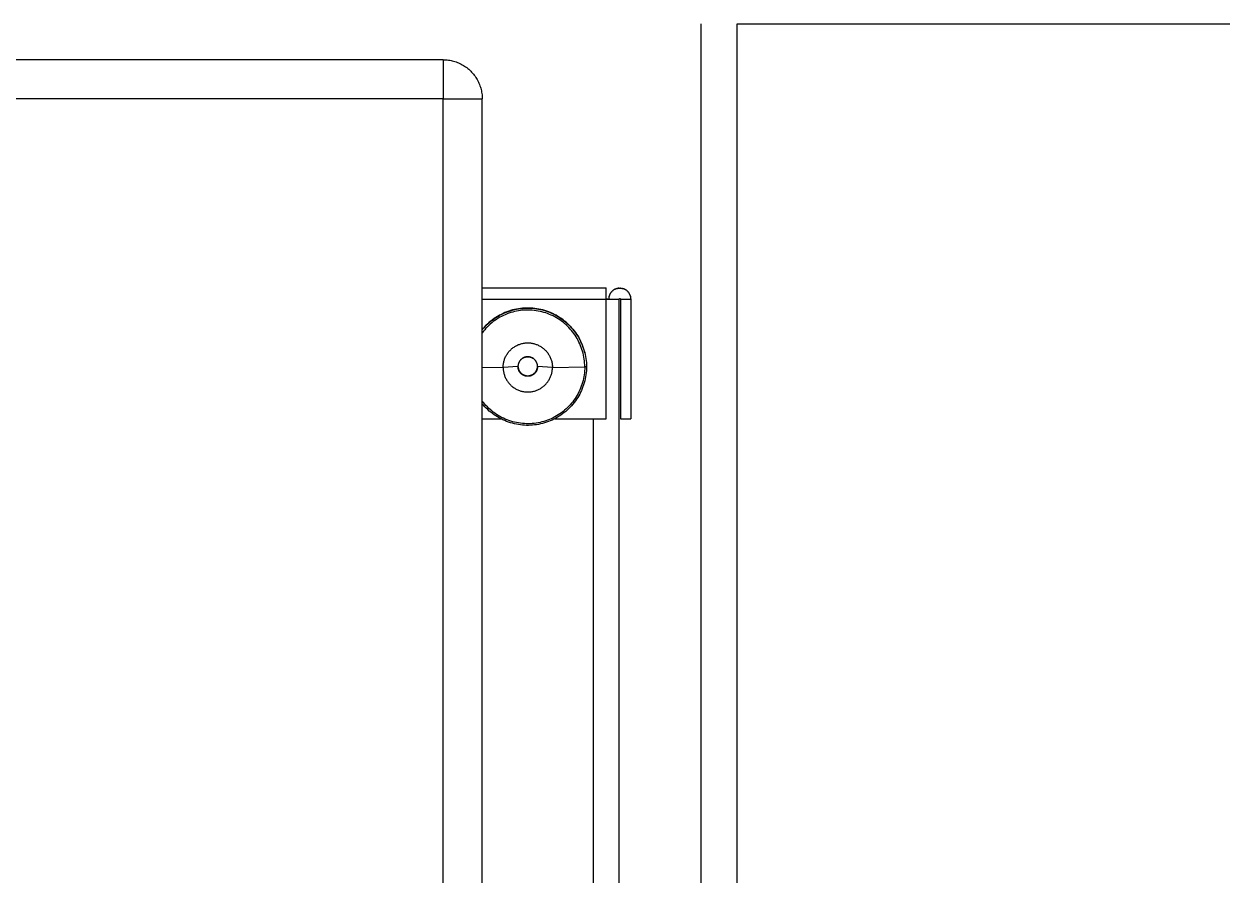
# Model space of a CAD drawing. Header units: millimetres. Extents: x -1283 to 2747, y -259 to 2557.
# Drawn here: x 1387.7 to 1479.4, y 1996.2 to 2061.4 of the extents above; entities that cross this region are included whole.
import ezdxf

# ---------------------------------------------------------------- set-up
doc = ezdxf.new("R2010")
doc.units = ezdxf.units.MM
doc.header["$MEASUREMENT"] = 0
doc.layers.add('Utwórz2D linie widoczne', color=7, linetype='Continuous', true_color=0x000000)

msp = doc.modelspace()

# ---------------------------------------------------------------- linework, layer by layer
at = {"layer": 'Utwórz2D linie widoczne'}
for p, q in [((1439.549, 1341.717), (1439.549, 2061.382)), ((1442.314, 1281.382), (1442.314, 2061.382)), ((1442.314, 2061.382), (1446.314, 2061.382)), ((1446.314, 2061.382), (1518.314, 2061.382)), ((1419.78, 2058.646), (1385.78, 2058.646)), ((1419.78, 2058.646), (1419.883, 2058.644)), ((1419.78, 2058.646), (1419.78, 2055.646)), ((1419.883, 2058.644), (1419.985, 2058.639)), ((1419.985, 2058.639), (1420.087, 2058.63)), ((1420.087, 2058.63), (1420.189, 2058.618)), ((1420.189, 2058.618), (1420.29, 2058.602)), ((1420.29, 2058.602), (1420.391, 2058.583)), ((1420.391, 2058.583), (1420.491, 2058.56)), ((1420.491, 2058.56), (1420.59, 2058.534)), ((1420.59, 2058.534), (1420.688, 2058.505)), ((1420.688, 2058.505), (1420.785, 2058.472)), ((1420.785, 2058.472), (1420.881, 2058.436)), ((1420.881, 2058.436), (1420.976, 2058.397)), ((1420.976, 2058.397), (1421.069, 2058.355)), ((1421.069, 2058.355), (1421.161, 2058.309)), ((1421.161, 2058.309), (1421.251, 2058.26)), ((1421.251, 2058.26), (1421.339, 2058.209)), ((1421.339, 2058.209), (1421.426, 2058.154)), ((1421.426, 2058.154), (1421.51, 2058.096)), ((1421.51, 2058.096), (1421.593, 2058.036)), ((1421.593, 2058.036), (1421.674, 2057.973)), ((1421.674, 2057.973), (1421.752, 2057.907)), ((1421.752, 2057.907), (1421.828, 2057.838)), ((1421.828, 2057.838), (1421.902, 2057.767)), ((1421.902, 2057.767), (1421.973, 2057.693)), ((1421.973, 2057.693), (1422.042, 2057.617)), ((1422.042, 2057.617), (1422.108, 2057.539)), ((1422.108, 2057.539), (1422.171, 2057.458)), ((1422.171, 2057.458), (1422.231, 2057.376)), ((1422.231, 2057.376), (1422.289, 2057.291)), ((1422.289, 2057.291), (1422.344, 2057.204)), ((1422.344, 2057.204), (1422.395, 2057.116)), ((1422.395, 2057.116), (1422.444, 2057.026)), ((1422.444, 2057.026), (1422.49, 2056.934)), ((1422.49, 2056.934), (1422.532, 2056.841)), ((1422.532, 2056.841), (1422.571, 2056.746)), ((1422.571, 2056.746), (1422.607, 2056.65)), ((1422.607, 2056.65), (1422.64, 2056.553)), ((1422.64, 2056.553), (1422.669, 2056.455)), ((1419.78, 2055.646), (1385.78, 2055.646)), ((1419.78, 1346.646), (1419.78, 2055.646)), ((1419.78, 2055.646), (1422.78, 2055.646)), ((1422.669, 2056.455), (1422.695, 2056.356)), ((1422.695, 2056.356), (1422.718, 2056.256)), ((1422.718, 2056.256), (1422.737, 2056.155)), ((1422.737, 2056.155), (1422.752, 2056.054)), ((1422.752, 2056.054), (1422.765, 2055.952)), ((1422.765, 2055.952), (1422.773, 2055.85)), ((1422.773, 2055.85), (1422.779, 2055.748)), ((1422.779, 2055.748), (1422.78, 2055.646)), ((1422.78, 1346.646), (1422.78, 2055.646)), ((1422.78, 2041.181), (1432.271, 2041.181)), ((1432.271, 2041.179), (1432.271, 2041.18)), ((1432.271, 2040.271), (1432.271, 2041.179)), ((1432.766, 2040.94), (1432.752, 2040.927)), ((1432.781, 2040.952), (1432.766, 2040.94)), ((1432.781, 2040.952), (1432.785, 2040.955)), ((1432.799, 2040.967), (1432.785, 2040.955)), ((1432.814, 2040.978), (1432.799, 2040.967)), ((1432.814, 2040.978), (1432.82, 2040.982)), ((1432.834, 2040.992), (1432.82, 2040.982)), ((1432.848, 2041.002), (1432.834, 2040.992)), ((1432.848, 2041.002), (1432.856, 2041.007)), ((1432.877, 2041.021), (1432.856, 2041.007)), ((1432.9, 2041.034), (1432.877, 2041.021)), ((1432.922, 2041.046), (1432.9, 2041.034)), ((1432.945, 2041.058), (1432.922, 2041.046)), ((1432.969, 2041.069), (1432.945, 2041.058)), ((1432.969, 2041.069), (1433.008, 2041.086)), ((1433.034, 2041.096), (1433.008, 2041.086)), ((1433.034, 2041.096), (1433.047, 2041.1)), ((1433.074, 2041.109), (1433.047, 2041.1)), ((1433.074, 2041.109), (1433.087, 2041.113)), ((1433.107, 2041.118), (1433.087, 2041.113)), ((1433.126, 2041.123), (1433.107, 2041.118)), ((1433.126, 2041.123), (1433.155, 2041.129)), ((1433.166, 2041.131), (1433.155, 2041.129)), ((1433.166, 2041.131), (1433.205, 2041.138)), ((1433.215, 2041.139), (1433.205, 2041.138)), ((1433.215, 2041.139), (1433.244, 2041.142)), ((1433.268, 2041.144), (1433.244, 2041.142)), ((1433.268, 2041.144), (1433.294, 2041.145)), ((1433.294, 2041.145), (1433.321, 2041.146)), ((1433.321, 2041.146), (1433.347, 2041.145)), ((1433.347, 2041.145), (1433.374, 2041.144)), ((1433.397, 2041.142), (1433.374, 2041.144)), ((1433.397, 2041.142), (1433.426, 2041.139)), ((1433.436, 2041.138), (1433.426, 2041.139)), ((1433.436, 2041.138), (1433.475, 2041.131)), ((1433.487, 2041.129), (1433.475, 2041.131)), ((1433.487, 2041.129), (1433.515, 2041.123)), ((1433.535, 2041.118), (1433.515, 2041.123)), ((1433.555, 2041.113), (1433.535, 2041.118)), ((1433.555, 2041.113), (1433.568, 2041.109)), ((1433.594, 2041.1), (1433.568, 2041.109)), ((1433.594, 2041.1), (1433.607, 2041.096)), ((1433.634, 2041.086), (1433.607, 2041.096)), ((1433.634, 2041.086), (1433.673, 2041.069)), ((1433.696, 2041.058), (1433.673, 2041.069)), ((1433.719, 2041.046), (1433.696, 2041.058)), ((1433.742, 2041.034), (1433.719, 2041.046)), ((1433.764, 2041.021), (1433.742, 2041.034)), ((1433.786, 2041.007), (1433.764, 2041.021)), ((1433.786, 2041.007), (1433.793, 2041.002)), ((1433.808, 2040.992), (1433.793, 2041.002)), ((1433.822, 2040.982), (1433.808, 2040.992)), ((1433.822, 2040.982), (1433.827, 2040.978)), ((1433.842, 2040.967), (1433.827, 2040.978)), ((1433.856, 2040.955), (1433.842, 2040.967)), ((1433.856, 2040.955), (1433.86, 2040.952)), ((1433.875, 2040.94), (1433.86, 2040.952)), ((1433.89, 2040.927), (1433.875, 2040.94)), ((1432.271, 2040.271), (1422.78, 2040.271)), ((1432.367, 2040.299), (1432.271, 2040.301)), ((1433.249, 2040.288), (1432.271, 2040.268)), ((1432.271, 2031.144), (1432.271, 2040.271)), ((1432.367, 2040.299), (1432.39, 2040.298)), ((1432.4, 2040.298), (1432.39, 2040.298)), ((1432.402, 2040.298), (1432.544, 2040.296)), ((1432.471, 2040.296), (1432.472, 2040.337)), ((1432.473, 2040.355), (1432.472, 2040.337)), ((1432.474, 2040.372), (1432.473, 2040.355)), ((1432.474, 2040.372), (1432.475, 2040.379)), ((1432.478, 2040.407), (1432.475, 2040.379)), ((1432.482, 2040.435), (1432.478, 2040.407)), ((1432.487, 2040.462), (1432.482, 2040.435)), ((1432.493, 2040.49), (1432.487, 2040.462)), ((1432.493, 2040.49), (1432.496, 2040.502)), ((1432.501, 2040.522), (1432.496, 2040.502)), ((1432.507, 2040.542), (1432.501, 2040.522)), ((1432.507, 2040.542), (1432.52, 2040.582)), ((1432.53, 2040.608), (1432.52, 2040.582)), ((1432.541, 2040.635), (1432.53, 2040.608)), ((1432.553, 2040.661), (1432.541, 2040.635)), ((1432.544, 2040.296), (1433.269, 2040.296)), ((1432.566, 2040.687), (1432.553, 2040.661)), ((1432.58, 2040.712), (1432.566, 2040.687)), ((1432.594, 2040.736), (1432.58, 2040.712)), ((1432.609, 2040.761), (1432.594, 2040.736)), ((1432.609, 2040.761), (1432.614, 2040.767)), ((1432.624, 2040.782), (1432.614, 2040.767)), ((1432.634, 2040.797), (1432.624, 2040.782)), ((1432.634, 2040.797), (1432.638, 2040.802)), ((1432.649, 2040.817), (1432.638, 2040.802)), ((1432.661, 2040.831), (1432.649, 2040.817)), ((1432.661, 2040.831), (1432.663, 2040.834)), ((1432.676, 2040.85), (1432.663, 2040.834)), ((1432.689, 2040.865), (1432.676, 2040.85)), ((1432.689, 2040.865), (1432.691, 2040.866)), ((1432.71, 2040.886), (1432.691, 2040.866)), ((1432.729, 2040.906), (1432.71, 2040.886)), ((1432.75, 2040.925), (1432.729, 2040.906)), ((1432.75, 2040.925), (1432.752, 2040.927)), ((1433.271, 2040.296), (1433.249, 2040.288)), ((1433.271, 2040.304), (1433.272, 2040.306)), ((1433.271, 2040.302), (1433.271, 2040.304)), ((1433.271, 2040.301), (1433.271, 2040.302)), ((1433.271, 2040.299), (1433.271, 2040.301)), ((1433.271, 2040.297), (1433.271, 2040.299)), ((1433.271, 2040.296), (1433.271, 2040.297)), ((1433.271, 1343.146), (1433.271, 2040.296)), ((1433.272, 2040.309), (1433.273, 2040.311)), ((1433.272, 2040.307), (1433.272, 2040.309)), ((1433.272, 2040.306), (1433.272, 2040.307)), ((1433.273, 2040.311), (1433.274, 2040.312)), ((1433.274, 2040.314), (1433.275, 2040.315)), ((1433.274, 2040.312), (1433.274, 2040.314)), ((1433.275, 2040.317), (1433.276, 2040.319)), ((1433.275, 2040.315), (1433.275, 2040.317)), ((1433.276, 2040.319), (1433.277, 2040.32)), ((1433.277, 2040.32), (1433.278, 2040.321)), ((1433.278, 2040.321), (1433.279, 2040.323)), ((1433.279, 2040.323), (1433.28, 2040.324)), ((1433.28, 2040.324), (1433.281, 2040.326)), ((1433.281, 2040.326), (1433.282, 2040.327)), ((1433.282, 2040.327), (1433.283, 2040.328)), ((1433.283, 2040.328), (1433.284, 2040.33)), ((1433.284, 2040.33), (1433.285, 2040.331)), ((1433.285, 2040.331), (1433.286, 2040.332)), ((1433.286, 2040.332), (1433.288, 2040.333)), ((1433.288, 2040.333), (1433.289, 2040.334)), ((1433.289, 2040.334), (1433.29, 2040.335)), ((1433.29, 2040.335), (1433.292, 2040.336)), ((1433.292, 2040.336), (1433.293, 2040.337)), ((1433.293, 2040.337), (1433.294, 2040.338)), ((1433.294, 2040.338), (1433.296, 2040.339)), ((1433.296, 2040.339), (1433.297, 2040.34)), ((1433.297, 2040.34), (1433.299, 2040.341)), ((1433.299, 2040.341), (1433.3, 2040.341)), ((1433.3, 2040.341), (1433.302, 2040.342)), ((1433.302, 2040.342), (1433.303, 2040.342)), ((1433.303, 2040.342), (1433.305, 2040.343)), ((1433.305, 2040.343), (1433.307, 2040.344)), ((1433.307, 2040.344), (1433.308, 2040.344)), ((1433.308, 2040.344), (1433.31, 2040.344)), ((1433.31, 2040.344), (1433.312, 2040.345)), ((1433.312, 2040.345), (1433.313, 2040.345)), ((1433.313, 2040.345), (1433.315, 2040.345)), ((1433.315, 2040.345), (1433.316, 2040.345)), ((1433.316, 2040.345), (1433.318, 2040.345)), ((1433.318, 2040.345), (1433.32, 2040.346)), ((1433.32, 2040.346), (1433.321, 2040.346)), ((1433.321, 2040.346), (1433.323, 2040.345)), ((1433.323, 2040.345), (1433.325, 2040.345)), ((1433.325, 2040.345), (1433.326, 2040.345)), ((1433.326, 2040.345), (1433.328, 2040.345)), ((1433.328, 2040.345), (1433.33, 2040.345)), ((1433.33, 2040.345), (1433.331, 2040.344)), ((1433.331, 2040.344), (1433.333, 2040.344)), ((1433.333, 2040.344), (1433.335, 2040.344)), ((1433.335, 2040.344), (1433.336, 2040.343)), ((1433.336, 2040.343), (1433.338, 2040.342)), ((1433.338, 2040.342), (1433.339, 2040.342)), ((1433.339, 2040.342), (1433.341, 2040.341)), ((1433.341, 2040.341), (1433.342, 2040.341)), ((1433.342, 2040.341), (1433.344, 2040.34)), ((1433.344, 2040.34), (1433.345, 2040.339)), ((1433.345, 2040.339), (1433.347, 2040.338)), ((1433.347, 2040.338), (1433.348, 2040.337)), ((1433.348, 2040.337), (1433.35, 2040.336)), ((1433.35, 2040.336), (1433.351, 2040.335)), ((1433.351, 2040.335), (1433.352, 2040.334)), ((1433.352, 2040.334), (1433.354, 2040.333)), ((1433.354, 2040.333), (1433.355, 2040.332)), ((1433.355, 2040.332), (1433.356, 2040.331)), ((1433.356, 2040.331), (1433.357, 2040.33)), ((1433.357, 2040.33), (1433.358, 2040.328)), ((1433.358, 2040.328), (1433.359, 2040.327)), ((1433.359, 2040.327), (1433.36, 2040.326)), ((1433.36, 2040.326), (1433.361, 2040.324)), ((1433.361, 2040.324), (1433.362, 2040.323)), ((1433.362, 2040.323), (1433.363, 2040.321)), ((1433.363, 2040.321), (1433.364, 2040.32)), ((1433.364, 2040.32), (1433.365, 2040.319)), ((1433.365, 2040.319), (1433.366, 2040.317)), ((1433.366, 2040.317), (1433.366, 2040.315)), ((1433.366, 2040.315), (1433.367, 2040.314)), ((1433.367, 2040.314), (1433.368, 2040.312)), ((1433.368, 2040.312), (1433.368, 2040.311)), ((1433.368, 2040.311), (1433.369, 2040.309)), ((1433.369, 2040.309), (1433.369, 2040.307)), ((1433.369, 2040.307), (1433.37, 2040.306)), ((1433.37, 2040.306), (1433.37, 2040.304)), ((1433.37, 2040.304), (1433.37, 2040.302)), ((1433.37, 2040.302), (1433.37, 2040.301)), ((1433.37, 2040.301), (1433.371, 2040.299)), ((1433.371, 2040.299), (1433.371, 2040.297)), ((1433.371, 2040.297), (1433.371, 2040.296)), ((1433.371, 2040.296), (1433.371, 2031.146)), ((1433.371, 2040.296), (1434.171, 2040.296)), ((1433.89, 2040.927), (1433.892, 2040.925)), ((1433.912, 2040.906), (1433.892, 2040.925)), ((1433.932, 2040.886), (1433.912, 2040.906)), ((1433.951, 2040.866), (1433.932, 2040.886)), ((1433.951, 2040.866), (1433.952, 2040.865)), ((1433.965, 2040.85), (1433.952, 2040.865)), ((1433.978, 2040.834), (1433.965, 2040.85)), ((1433.978, 2040.834), (1433.981, 2040.831)), ((1433.992, 2040.817), (1433.981, 2040.831)), ((1434.004, 2040.802), (1433.992, 2040.817)), ((1434.004, 2040.802), (1434.007, 2040.797)), ((1434.018, 2040.782), (1434.007, 2040.797)), ((1434.028, 2040.767), (1434.018, 2040.782)), ((1434.028, 2040.767), (1434.032, 2040.761)), ((1434.047, 2040.736), (1434.032, 2040.761)), ((1434.062, 2040.712), (1434.047, 2040.736)), ((1434.075, 2040.687), (1434.062, 2040.712)), ((1434.088, 2040.661), (1434.075, 2040.687)), ((1434.1, 2040.635), (1434.088, 2040.661)), ((1434.111, 2040.608), (1434.1, 2040.635)), ((1434.121, 2040.582), (1434.111, 2040.608)), ((1434.121, 2040.582), (1434.134, 2040.542)), ((1434.14, 2040.522), (1434.134, 2040.542)), ((1434.145, 2040.502), (1434.14, 2040.522)), ((1434.145, 2040.502), (1434.148, 2040.49)), ((1434.154, 2040.462), (1434.148, 2040.49)), ((1434.159, 2040.435), (1434.154, 2040.462)), ((1434.163, 2040.407), (1434.159, 2040.435)), ((1434.167, 2040.379), (1434.163, 2040.407)), ((1434.167, 2040.379), (1434.167, 2040.372)), ((1434.169, 2040.355), (1434.167, 2040.372)), ((1434.17, 2040.337), (1434.169, 2040.355)), ((1434.17, 2040.337), (1434.171, 2040.296)), ((1434.171, 2040.296), (1434.171, 2031.146)), ((1424.086, 2039.052), (1424.223, 2039.125)), ((1424.233, 2039.137), (1424.094, 2039.064)), ((1424.223, 2039.125), (1424.363, 2039.194)), ((1424.374, 2039.205), (1424.233, 2039.137)), ((1424.363, 2039.194), (1424.505, 2039.257)), ((1424.517, 2039.269), (1424.374, 2039.205)), ((1424.544, 2039.112), (1424.406, 2039.05)), ((1424.505, 2039.257), (1424.649, 2039.316)), ((1424.662, 2039.327), (1424.517, 2039.269)), ((1424.684, 2039.169), (1424.544, 2039.112)), ((1424.649, 2039.316), (1424.796, 2039.369)), ((1424.809, 2039.38), (1424.662, 2039.327)), ((1424.825, 2039.222), (1424.684, 2039.169)), ((1424.796, 2039.369), (1424.944, 2039.417)), ((1424.958, 2039.429), (1424.809, 2039.38)), ((1424.969, 2039.269), (1424.825, 2039.222)), ((1424.944, 2039.417), (1425.093, 2039.461)), ((1425.108, 2039.472), (1424.958, 2039.429)), ((1425.114, 2039.312), (1424.969, 2039.269)), ((1425.093, 2039.461), (1425.244, 2039.499)), ((1425.26, 2039.509), (1425.108, 2039.472)), ((1425.26, 2039.349), (1425.114, 2039.312)), ((1425.244, 2039.499), (1425.396, 2039.532)), ((1425.413, 2039.542), (1425.26, 2039.509)), ((1425.408, 2039.382), (1425.26, 2039.349)), ((1425.396, 2039.532), (1425.549, 2039.559)), ((1425.557, 2039.409), (1425.408, 2039.382)), ((1425.568, 2039.569), (1425.413, 2039.542)), ((1425.549, 2039.559), (1425.703, 2039.581)), ((1425.707, 2039.431), (1425.557, 2039.409)), ((1425.723, 2039.591), (1425.568, 2039.569)), ((1425.703, 2039.581), (1425.858, 2039.598)), ((1425.857, 2039.448), (1425.707, 2039.431)), ((1425.878, 2039.607), (1425.723, 2039.591)), ((1426.008, 2039.46), (1425.857, 2039.448)), ((1425.858, 2039.598), (1426.013, 2039.61)), ((1426.034, 2039.618), (1425.878, 2039.607)), ((1426.159, 2039.466), (1426.008, 2039.46)), ((1426.013, 2039.61), (1426.169, 2039.616)), ((1426.191, 2039.623), (1426.034, 2039.618)), ((1426.31, 2039.467), (1426.159, 2039.466)), ((1426.169, 2039.616), (1426.324, 2039.617)), ((1426.347, 2039.623), (1426.191, 2039.623)), ((1426.461, 2039.463), (1426.31, 2039.467)), ((1426.324, 2039.617), (1426.48, 2039.612)), ((1426.504, 2039.618), (1426.347, 2039.623)), ((1426.612, 2039.454), (1426.461, 2039.463)), ((1426.48, 2039.612), (1426.635, 2039.602)), ((1426.66, 2039.607), (1426.504, 2039.618)), ((1426.762, 2039.44), (1426.612, 2039.454)), ((1426.635, 2039.602), (1426.79, 2039.587)), ((1426.815, 2039.591), (1426.66, 2039.607)), ((1426.912, 2039.42), (1426.762, 2039.44)), ((1426.79, 2039.587), (1426.944, 2039.566)), ((1426.97, 2039.569), (1426.815, 2039.591)), ((1427.061, 2039.395), (1426.912, 2039.42)), ((1426.944, 2039.566), (1427.098, 2039.54)), ((1427.125, 2039.542), (1426.97, 2039.569)), ((1427.21, 2039.365), (1427.061, 2039.395)), ((1427.098, 2039.54), (1427.25, 2039.509)), ((1427.278, 2039.51), (1427.125, 2039.542)), ((1427.357, 2039.33), (1427.21, 2039.365)), ((1427.25, 2039.509), (1427.402, 2039.472)), ((1427.43, 2039.472), (1427.278, 2039.51)), ((1427.502, 2039.29), (1427.357, 2039.33)), ((1427.402, 2039.472), (1427.552, 2039.43)), ((1427.58, 2039.429), (1427.43, 2039.472)), ((1427.647, 2039.244), (1427.502, 2039.29)), ((1427.552, 2039.43), (1427.7, 2039.383)), ((1427.729, 2039.381), (1427.58, 2039.429)), ((1427.789, 2039.194), (1427.647, 2039.244)), ((1427.7, 2039.383), (1427.847, 2039.331)), ((1427.876, 2039.328), (1427.729, 2039.381)), ((1427.93, 2039.139), (1427.789, 2039.194)), ((1427.847, 2039.331), (1427.991, 2039.274)), ((1428.021, 2039.269), (1427.876, 2039.328)), ((1428.069, 2039.079), (1427.93, 2039.139)), ((1427.991, 2039.274), (1428.134, 2039.212)), ((1428.165, 2039.206), (1428.021, 2039.269)), ((1428.134, 2039.212), (1428.275, 2039.145)), ((1428.305, 2039.138), (1428.165, 2039.206)), ((1428.275, 2039.145), (1428.413, 2039.074)), ((1428.444, 2039.064), (1428.305, 2039.138)), ((1422.987, 2038.203), (1422.881, 2038.087)), ((1422.881, 2038.079), (1422.985, 2038.195)), ((1422.985, 2038.195), (1423.094, 2038.306)), ((1423.096, 2038.315), (1422.987, 2038.203)), ((1423.094, 2038.306), (1423.206, 2038.414)), ((1423.209, 2038.424), (1423.096, 2038.315)), ((1423.285, 2038.288), (1423.176, 2038.183)), ((1423.206, 2038.414), (1423.322, 2038.518)), ((1423.325, 2038.528), (1423.209, 2038.424)), ((1423.397, 2038.39), (1423.285, 2038.288)), ((1423.322, 2038.518), (1423.441, 2038.618)), ((1423.445, 2038.628), (1423.325, 2038.528)), ((1423.512, 2038.487), (1423.397, 2038.39)), ((1423.441, 2038.618), (1423.564, 2038.714)), ((1423.569, 2038.724), (1423.445, 2038.628)), ((1423.631, 2038.58), (1423.512, 2038.487)), ((1423.564, 2038.714), (1423.69, 2038.805)), ((1423.696, 2038.816), (1423.569, 2038.724)), ((1423.753, 2038.67), (1423.631, 2038.58)), ((1423.69, 2038.805), (1423.819, 2038.892)), ((1423.826, 2038.903), (1423.696, 2038.816)), ((1423.878, 2038.755), (1423.753, 2038.67)), ((1423.819, 2038.892), (1423.951, 2038.974)), ((1423.959, 2038.986), (1423.826, 2038.903)), ((1424.006, 2038.835), (1423.878, 2038.755)), ((1423.951, 2038.974), (1424.086, 2039.052)), ((1424.094, 2039.064), (1423.959, 2038.986)), ((1424.137, 2038.911), (1424.006, 2038.835)), ((1424.27, 2038.983), (1424.137, 2038.911)), ((1424.406, 2039.05), (1424.27, 2038.983)), ((1428.206, 2039.014), (1428.069, 2039.079)), ((1428.34, 2038.945), (1428.206, 2039.014)), ((1428.472, 2038.871), (1428.34, 2038.945)), ((1428.413, 2039.074), (1428.548, 2038.997)), ((1428.579, 2038.986), (1428.444, 2039.064)), ((1428.601, 2038.792), (1428.472, 2038.871)), ((1428.548, 2038.997), (1428.681, 2038.916)), ((1428.712, 2038.904), (1428.579, 2038.986)), ((1428.727, 2038.709), (1428.601, 2038.792)), ((1428.681, 2038.916), (1428.811, 2038.83)), ((1428.842, 2038.817), (1428.712, 2038.904)), ((1428.851, 2038.622), (1428.727, 2038.709)), ((1428.811, 2038.83), (1428.938, 2038.74)), ((1428.969, 2038.725), (1428.842, 2038.817)), ((1428.971, 2038.531), (1428.851, 2038.622)), ((1428.938, 2038.74), (1429.062, 2038.646)), ((1429.093, 2038.629), (1428.969, 2038.725)), ((1429.088, 2038.435), (1428.971, 2038.531)), ((1429.062, 2038.646), (1429.182, 2038.547)), ((1429.202, 2038.335), (1429.088, 2038.435)), ((1429.213, 2038.529), (1429.093, 2038.629)), ((1429.182, 2038.547), (1429.299, 2038.444)), ((1429.312, 2038.232), (1429.202, 2038.335)), ((1429.33, 2038.424), (1429.213, 2038.529)), ((1429.299, 2038.444), (1429.412, 2038.338)), ((1429.419, 2038.124), (1429.312, 2038.232)), ((1429.443, 2038.316), (1429.33, 2038.424)), ((1429.412, 2038.338), (1429.522, 2038.227)), ((1429.552, 2038.204), (1429.443, 2038.316)), ((1429.522, 2038.227), (1429.627, 2038.113)), ((1429.657, 2038.088), (1429.552, 2038.204)), ((1422.881, 2038.087), (1422.78, 2037.967)), ((1422.78, 2037.961), (1422.881, 2038.079)), ((1422.873, 2037.845), (1422.78, 2037.726)), ((1422.97, 2037.961), (1422.873, 2037.845)), ((1423.071, 2038.074), (1422.97, 2037.961)), ((1423.176, 2038.183), (1423.071, 2038.074)), ((1429.522, 2038.014), (1429.419, 2038.124)), ((1429.62, 2037.899), (1429.522, 2038.014)), ((1429.715, 2037.781), (1429.62, 2037.899)), ((1429.627, 2038.113), (1429.729, 2037.995)), ((1429.758, 2037.969), (1429.657, 2038.088)), ((1429.806, 2037.66), (1429.715, 2037.781)), ((1429.729, 2037.995), (1429.827, 2037.874)), ((1429.855, 2037.846), (1429.758, 2037.969)), ((1429.892, 2037.536), (1429.806, 2037.66)), ((1429.827, 2037.874), (1429.92, 2037.749)), ((1429.948, 2037.719), (1429.855, 2037.846)), ((1429.975, 2037.409), (1429.892, 2037.536)), ((1429.92, 2037.749), (1430.009, 2037.621)), ((1430.036, 2037.59), (1429.948, 2037.719)), ((1430.052, 2037.28), (1429.975, 2037.409)), ((1430.009, 2037.621), (1430.093, 2037.49)), ((1430.119, 2037.458), (1430.036, 2037.59)), ((1430.125, 2037.147), (1430.052, 2037.28)), ((1430.093, 2037.49), (1430.173, 2037.357)), ((1430.198, 2037.323), (1430.119, 2037.458)), ((1430.173, 2037.357), (1430.248, 2037.221)), ((1430.272, 2037.185), (1430.198, 2037.323)), ((1424.87, 2036.333), (1424.915, 2036.381)), ((1424.915, 2036.381), (1424.961, 2036.428)), ((1424.961, 2036.428), (1425.009, 2036.473)), ((1425.009, 2036.473), (1425.059, 2036.516)), ((1425.059, 2036.516), (1425.11, 2036.557)), ((1425.11, 2036.557), (1425.163, 2036.597)), ((1425.163, 2036.597), (1425.217, 2036.634)), ((1425.217, 2036.634), (1425.272, 2036.67)), ((1425.272, 2036.67), (1425.328, 2036.704)), ((1425.328, 2036.704), (1425.386, 2036.736)), ((1425.386, 2036.736), (1425.445, 2036.765)), ((1425.445, 2036.765), (1425.504, 2036.793)), ((1425.504, 2036.793), (1425.565, 2036.819)), ((1425.565, 2036.819), (1425.626, 2036.842)), ((1425.626, 2036.842), (1425.688, 2036.864)), ((1425.688, 2036.864), (1425.751, 2036.883)), ((1425.751, 2036.883), (1425.815, 2036.9)), ((1425.815, 2036.9), (1425.879, 2036.915)), ((1425.879, 2036.915), (1425.943, 2036.927)), ((1425.943, 2036.927), (1426.008, 2036.938)), ((1426.008, 2036.938), (1426.074, 2036.946)), ((1426.074, 2036.946), (1426.139, 2036.951)), ((1426.139, 2036.951), (1426.205, 2036.955)), ((1426.205, 2036.955), (1426.271, 2036.956)), ((1426.271, 2036.956), (1426.336, 2036.955)), ((1426.336, 2036.955), (1426.402, 2036.951)), ((1426.402, 2036.951), (1426.468, 2036.946)), ((1426.468, 2036.946), (1426.533, 2036.938)), ((1426.533, 2036.938), (1426.598, 2036.927)), ((1426.598, 2036.927), (1426.662, 2036.915)), ((1426.662, 2036.915), (1426.726, 2036.9)), ((1426.726, 2036.9), (1426.79, 2036.883)), ((1426.79, 2036.883), (1426.853, 2036.864)), ((1426.853, 2036.864), (1426.915, 2036.842)), ((1426.915, 2036.842), (1426.977, 2036.819)), ((1426.977, 2036.819), (1427.037, 2036.793)), ((1427.037, 2036.793), (1427.097, 2036.765)), ((1427.097, 2036.765), (1427.155, 2036.736)), ((1427.155, 2036.736), (1427.213, 2036.704)), ((1427.213, 2036.704), (1427.269, 2036.67)), ((1427.269, 2036.67), (1427.324, 2036.634)), ((1427.324, 2036.634), (1427.378, 2036.597)), ((1427.378, 2036.597), (1427.431, 2036.557)), ((1427.431, 2036.557), (1427.482, 2036.516)), ((1427.482, 2036.516), (1427.532, 2036.473)), ((1427.532, 2036.473), (1427.58, 2036.428)), ((1427.58, 2036.428), (1427.627, 2036.381)), ((1427.627, 2036.381), (1427.671, 2036.333)), ((1430.194, 2037.013), (1430.125, 2037.147)), ((1430.258, 2036.875), (1430.194, 2037.013)), ((1430.248, 2037.221), (1430.318, 2037.082)), ((1430.317, 2036.736), (1430.258, 2036.875)), ((1430.341, 2037.044), (1430.272, 2037.185)), ((1430.371, 2036.595), (1430.317, 2036.736)), ((1430.318, 2037.082), (1430.384, 2036.941)), ((1430.406, 2036.902), (1430.341, 2037.044)), ((1430.42, 2036.452), (1430.371, 2036.595)), ((1430.384, 2036.941), (1430.445, 2036.797)), ((1430.465, 2036.757), (1430.406, 2036.902)), ((1430.464, 2036.308), (1430.42, 2036.452)), ((1430.445, 2036.797), (1430.5, 2036.652)), ((1430.52, 2036.61), (1430.465, 2036.757)), ((1430.5, 2036.652), (1430.551, 2036.505)), ((1430.569, 2036.462), (1430.52, 2036.61)), ((1430.551, 2036.505), (1430.596, 2036.356)), ((1430.613, 2036.311), (1430.569, 2036.462)), ((1430.596, 2036.356), (1430.637, 2036.206)), ((1424.413, 2035.4), (1424.426, 2035.465)), ((1424.426, 2035.465), (1424.44, 2035.529)), ((1424.44, 2035.529), (1424.458, 2035.592)), ((1424.458, 2035.592), (1424.477, 2035.655)), ((1424.477, 2035.655), (1424.498, 2035.717)), ((1424.498, 2035.717), (1424.522, 2035.779)), ((1424.522, 2035.779), (1424.548, 2035.839)), ((1424.548, 2035.839), (1424.576, 2035.899)), ((1424.576, 2035.899), (1424.606, 2035.957)), ((1424.606, 2035.957), (1424.638, 2036.015)), ((1424.638, 2036.015), (1424.672, 2036.071)), ((1424.672, 2036.071), (1424.708, 2036.126)), ((1424.708, 2036.126), (1424.746, 2036.18)), ((1424.746, 2036.18), (1424.785, 2036.233)), ((1424.785, 2036.233), (1424.827, 2036.284)), ((1424.827, 2036.284), (1424.87, 2036.333)), ((1425.584, 2035.439), (1425.574, 2035.416)), ((1425.595, 2035.463), (1425.584, 2035.439)), ((1425.606, 2035.486), (1425.595, 2035.463)), ((1425.619, 2035.509), (1425.606, 2035.486)), ((1425.632, 2035.531), (1425.619, 2035.509)), ((1425.646, 2035.553), (1425.632, 2035.531)), ((1425.66, 2035.574), (1425.646, 2035.553)), ((1425.676, 2035.595), (1425.66, 2035.574)), ((1425.692, 2035.615), (1425.676, 2035.595)), ((1425.709, 2035.635), (1425.692, 2035.615)), ((1425.726, 2035.654), (1425.709, 2035.635)), ((1425.745, 2035.673), (1425.726, 2035.654)), ((1425.763, 2035.691), (1425.745, 2035.673)), ((1425.783, 2035.708), (1425.763, 2035.691)), ((1425.803, 2035.724), (1425.783, 2035.708)), ((1425.823, 2035.74), (1425.803, 2035.724)), ((1425.844, 2035.755), (1425.823, 2035.74)), ((1425.866, 2035.77), (1425.844, 2035.755)), ((1425.86, 2035.769), (1425.882, 2035.782)), ((1425.888, 2035.783), (1425.866, 2035.77)), ((1425.882, 2035.782), (1425.904, 2035.795)), ((1425.91, 2035.796), (1425.888, 2035.783)), ((1425.904, 2035.795), (1425.926, 2035.807)), ((1425.933, 2035.808), (1425.91, 2035.796)), ((1425.926, 2035.807), (1425.949, 2035.818)), ((1425.957, 2035.819), (1425.933, 2035.808)), ((1425.949, 2035.818), (1425.973, 2035.829)), ((1425.98, 2035.83), (1425.957, 2035.819)), ((1425.973, 2035.829), (1425.996, 2035.839)), ((1426.004, 2035.839), (1425.98, 2035.83)), ((1425.996, 2035.839), (1426.02, 2035.848)), ((1426.029, 2035.848), (1426.004, 2035.839)), ((1426.02, 2035.848), (1426.044, 2035.856)), ((1426.054, 2035.856), (1426.029, 2035.848)), ((1426.044, 2035.856), (1426.069, 2035.863)), ((1426.078, 2035.863), (1426.054, 2035.856)), ((1426.069, 2035.863), (1426.094, 2035.869)), ((1426.104, 2035.869), (1426.078, 2035.863)), ((1426.094, 2035.869), (1426.118, 2035.875)), ((1426.129, 2035.875), (1426.104, 2035.869)), ((1426.118, 2035.875), (1426.144, 2035.88)), ((1426.155, 2035.879), (1426.129, 2035.875)), ((1426.144, 2035.88), (1426.169, 2035.884)), ((1426.18, 2035.883), (1426.155, 2035.879)), ((1426.169, 2035.884), (1426.194, 2035.887)), ((1426.206, 2035.885), (1426.18, 2035.883)), ((1426.194, 2035.887), (1426.22, 2035.889)), ((1426.232, 2035.887), (1426.206, 2035.885)), ((1426.22, 2035.889), (1426.245, 2035.89)), ((1426.258, 2035.888), (1426.232, 2035.887)), ((1426.245, 2035.89), (1426.271, 2035.891)), ((1426.284, 2035.888), (1426.258, 2035.888)), ((1426.271, 2035.891), (1426.296, 2035.89)), ((1426.309, 2035.887), (1426.284, 2035.888)), ((1426.296, 2035.89), (1426.322, 2035.889)), ((1426.335, 2035.885), (1426.309, 2035.887)), ((1426.322, 2035.889), (1426.347, 2035.887)), ((1426.361, 2035.883), (1426.335, 2035.885)), ((1426.347, 2035.887), (1426.372, 2035.884)), ((1426.387, 2035.879), (1426.361, 2035.883)), ((1426.372, 2035.884), (1426.398, 2035.88)), ((1426.412, 2035.875), (1426.387, 2035.879)), ((1426.398, 2035.88), (1426.423, 2035.875)), ((1426.438, 2035.869), (1426.412, 2035.875)), ((1426.423, 2035.875), (1426.448, 2035.869)), ((1426.463, 2035.863), (1426.438, 2035.869)), ((1426.448, 2035.869), (1426.472, 2035.863)), ((1426.488, 2035.856), (1426.463, 2035.863)), ((1426.472, 2035.863), (1426.497, 2035.856)), ((1426.512, 2035.848), (1426.488, 2035.856)), ((1426.497, 2035.856), (1426.521, 2035.848)), ((1426.537, 2035.839), (1426.512, 2035.848)), ((1426.521, 2035.848), (1426.545, 2035.839)), ((1426.561, 2035.83), (1426.537, 2035.839)), ((1426.545, 2035.839), (1426.569, 2035.829)), ((1426.585, 2035.819), (1426.561, 2035.83)), ((1426.569, 2035.829), (1426.592, 2035.818)), ((1426.608, 2035.808), (1426.585, 2035.819)), ((1426.592, 2035.818), (1426.615, 2035.807)), ((1426.631, 2035.796), (1426.608, 2035.808)), ((1426.615, 2035.807), (1426.637, 2035.795)), ((1426.653, 2035.783), (1426.631, 2035.796)), ((1426.637, 2035.795), (1426.659, 2035.782)), ((1426.675, 2035.77), (1426.653, 2035.783)), ((1426.659, 2035.782), (1426.681, 2035.769)), ((1426.697, 2035.755), (1426.675, 2035.77)), ((1426.718, 2035.74), (1426.697, 2035.755)), ((1426.739, 2035.724), (1426.718, 2035.74)), ((1426.759, 2035.708), (1426.739, 2035.724)), ((1426.778, 2035.691), (1426.759, 2035.708)), ((1426.797, 2035.673), (1426.778, 2035.691)), ((1426.815, 2035.654), (1426.797, 2035.673)), ((1426.832, 2035.635), (1426.815, 2035.654)), ((1426.849, 2035.615), (1426.832, 2035.635)), ((1426.865, 2035.595), (1426.849, 2035.615)), ((1426.881, 2035.574), (1426.865, 2035.595)), ((1426.896, 2035.553), (1426.881, 2035.574)), ((1426.909, 2035.531), (1426.896, 2035.553)), ((1426.923, 2035.509), (1426.909, 2035.531)), ((1426.935, 2035.486), (1426.923, 2035.509)), ((1426.947, 2035.463), (1426.935, 2035.486)), ((1426.958, 2035.439), (1426.947, 2035.463)), ((1426.968, 2035.416), (1426.958, 2035.439)), ((1427.671, 2036.333), (1427.715, 2036.284)), ((1427.715, 2036.284), (1427.756, 2036.233)), ((1427.756, 2036.233), (1427.796, 2036.18)), ((1427.796, 2036.18), (1427.834, 2036.126)), ((1427.834, 2036.126), (1427.869, 2036.071)), ((1427.869, 2036.071), (1427.903, 2036.015)), ((1427.903, 2036.015), (1427.935, 2035.957)), ((1427.935, 2035.957), (1427.965, 2035.899)), ((1427.965, 2035.899), (1427.993, 2035.839)), ((1427.993, 2035.839), (1428.019, 2035.779)), ((1428.019, 2035.779), (1428.043, 2035.717)), ((1428.043, 2035.717), (1428.064, 2035.655)), ((1428.064, 2035.655), (1428.084, 2035.592)), ((1428.084, 2035.592), (1428.101, 2035.529)), ((1428.101, 2035.529), (1428.116, 2035.465)), ((1428.116, 2035.465), (1428.128, 2035.4)), ((1430.504, 2036.162), (1430.464, 2036.308)), ((1430.538, 2036.014), (1430.504, 2036.162)), ((1430.567, 2035.866), (1430.538, 2036.014)), ((1430.591, 2035.717), (1430.567, 2035.866)), ((1430.609, 2035.566), (1430.591, 2035.717)), ((1430.623, 2035.416), (1430.609, 2035.566)), ((1430.652, 2036.16), (1430.613, 2036.311)), ((1430.637, 2036.206), (1430.672, 2036.054)), ((1430.672, 2036.054), (1430.702, 2035.901)), ((1430.702, 2035.901), (1430.726, 2035.747)), ((1430.726, 2035.747), (1430.745, 2035.593)), ((1430.745, 2035.593), (1430.759, 2035.438)), ((1430.759, 2035.438), (1430.768, 2035.283)), ((1422.78, 2035.096), (1424.383, 2035.073)), ((1425.521, 2035.142), (1424.383, 2035.073)), ((1424.383, 2035.073), (1424.385, 2035.139)), ((1424.383, 2035.073), (1424.385, 2035.008)), ((1424.385, 2035.139), (1424.388, 2035.205)), ((1424.385, 2035.008), (1424.388, 2034.942)), ((1424.388, 2035.205), (1424.394, 2035.27)), ((1424.388, 2034.942), (1424.394, 2034.876)), ((1424.394, 2035.27), (1424.402, 2035.335)), ((1424.394, 2034.876), (1424.402, 2034.811)), ((1424.402, 2035.335), (1424.413, 2035.4)), ((1424.402, 2034.811), (1424.413, 2034.746)), ((1424.413, 2034.746), (1424.426, 2034.682)), ((1424.426, 2034.682), (1424.44, 2034.618)), ((1424.44, 2034.618), (1424.458, 2034.554)), ((1424.458, 2034.554), (1424.477, 2034.491)), ((1425.522, 2035.189), (1425.521, 2035.163)), ((1425.521, 2035.163), (1425.522, 2035.137)), ((1425.521, 2035.113), (1425.521, 2035.139)), ((1425.523, 2035.087), (1425.521, 2035.113)), ((1425.524, 2035.215), (1425.522, 2035.189)), ((1425.522, 2035.137), (1425.524, 2035.111)), ((1425.525, 2035.061), (1425.523, 2035.087)), ((1425.528, 2035.241), (1425.524, 2035.215)), ((1425.524, 2035.111), (1425.527, 2035.085)), ((1425.529, 2035.035), (1425.525, 2035.061)), ((1425.527, 2035.085), (1425.531, 2035.06)), ((1425.532, 2035.266), (1425.528, 2035.241)), ((1425.533, 2035.009), (1425.529, 2035.035)), ((1425.531, 2035.06), (1425.536, 2035.034)), ((1425.536, 2035.292), (1425.532, 2035.266)), ((1425.538, 2034.984), (1425.533, 2035.009)), ((1425.542, 2035.317), (1425.536, 2035.292)), ((1425.536, 2035.034), (1425.542, 2035.009)), ((1425.544, 2034.958), (1425.538, 2034.984)), ((1425.549, 2035.342), (1425.542, 2035.317)), ((1425.542, 2035.009), (1425.548, 2034.984)), ((1425.551, 2034.933), (1425.544, 2034.958)), ((1425.548, 2034.984), (1425.556, 2034.959)), ((1425.556, 2035.367), (1425.549, 2035.342)), ((1425.559, 2034.908), (1425.551, 2034.933)), ((1425.565, 2035.391), (1425.556, 2035.367)), ((1425.556, 2034.959), (1425.564, 2034.934)), ((1425.567, 2034.884), (1425.559, 2034.908)), ((1425.564, 2034.934), (1425.573, 2034.91)), ((1425.574, 2035.416), (1425.565, 2035.391)), ((1425.577, 2034.859), (1425.567, 2034.884)), ((1425.573, 2034.91), (1425.583, 2034.886)), ((1425.587, 2034.836), (1425.577, 2034.859)), ((1425.583, 2034.886), (1425.594, 2034.862)), ((1425.598, 2034.812), (1425.587, 2034.836)), ((1425.594, 2034.862), (1425.605, 2034.839)), ((1425.61, 2034.789), (1425.598, 2034.812)), ((1425.605, 2034.839), (1425.618, 2034.816)), ((1425.623, 2034.766), (1425.61, 2034.789)), ((1425.618, 2034.816), (1425.631, 2034.794)), ((1425.636, 2034.744), (1425.623, 2034.766)), ((1425.631, 2034.794), (1425.645, 2034.772)), ((1425.651, 2034.722), (1425.636, 2034.744)), ((1425.645, 2034.772), (1425.66, 2034.751)), ((1425.666, 2034.701), (1425.651, 2034.722)), ((1425.66, 2034.751), (1425.675, 2034.73)), ((1425.682, 2034.68), (1425.666, 2034.701)), ((1425.675, 2034.73), (1425.691, 2034.709)), ((1425.698, 2034.66), (1425.682, 2034.68)), ((1425.691, 2034.709), (1425.708, 2034.69)), ((1425.715, 2034.64), (1425.698, 2034.66)), ((1425.708, 2034.69), (1425.726, 2034.671)), ((1425.733, 2034.621), (1425.715, 2034.64)), ((1425.726, 2034.671), (1425.744, 2034.652)), ((1425.752, 2034.603), (1425.733, 2034.621)), ((1425.744, 2034.652), (1425.762, 2034.634)), ((1425.771, 2034.585), (1425.752, 2034.603)), ((1425.762, 2034.634), (1425.782, 2034.617)), ((1425.79, 2034.568), (1425.771, 2034.585)), ((1425.782, 2034.617), (1425.802, 2034.6)), ((1425.811, 2034.552), (1425.79, 2034.568)), ((1425.802, 2034.6), (1425.822, 2034.584)), ((1425.832, 2034.536), (1425.811, 2034.552)), ((1425.822, 2034.584), (1425.844, 2034.569)), ((1425.853, 2034.521), (1425.832, 2034.536)), ((1425.844, 2034.569), (1425.865, 2034.555)), ((1425.875, 2034.507), (1425.853, 2034.521)), ((1425.865, 2034.555), (1425.887, 2034.541)), ((1425.887, 2034.541), (1425.91, 2034.528)), ((1425.91, 2034.528), (1425.933, 2034.516)), ((1425.933, 2034.516), (1425.956, 2034.505)), ((1426.585, 2034.505), (1426.609, 2034.516)), ((1426.609, 2034.516), (1426.632, 2034.528)), ((1426.632, 2034.528), (1426.654, 2034.541)), ((1426.654, 2034.541), (1426.676, 2034.555)), ((1426.688, 2034.521), (1426.666, 2034.507)), ((1426.676, 2034.555), (1426.698, 2034.569)), ((1426.71, 2034.536), (1426.688, 2034.521)), ((1426.698, 2034.569), (1426.719, 2034.584)), ((1426.731, 2034.552), (1426.71, 2034.536)), ((1426.719, 2034.584), (1426.739, 2034.6)), ((1426.751, 2034.568), (1426.731, 2034.552)), ((1426.739, 2034.6), (1426.759, 2034.617)), ((1426.771, 2034.585), (1426.751, 2034.568)), ((1426.759, 2034.617), (1426.779, 2034.634)), ((1426.79, 2034.603), (1426.771, 2034.585)), ((1426.779, 2034.634), (1426.798, 2034.652)), ((1426.808, 2034.621), (1426.79, 2034.603)), ((1426.798, 2034.652), (1426.816, 2034.671)), ((1426.826, 2034.64), (1426.808, 2034.621)), ((1426.816, 2034.671), (1426.833, 2034.69)), ((1426.843, 2034.66), (1426.826, 2034.64)), ((1426.833, 2034.69), (1426.85, 2034.709)), ((1426.86, 2034.68), (1426.843, 2034.66)), ((1426.85, 2034.709), (1426.866, 2034.73)), ((1426.875, 2034.701), (1426.86, 2034.68)), ((1426.866, 2034.73), (1426.882, 2034.751)), ((1426.891, 2034.722), (1426.875, 2034.701)), ((1426.882, 2034.751), (1426.896, 2034.772)), ((1426.905, 2034.744), (1426.891, 2034.722)), ((1426.896, 2034.772), (1426.91, 2034.794)), ((1426.918, 2034.766), (1426.905, 2034.744)), ((1426.91, 2034.794), (1426.923, 2034.816)), ((1426.931, 2034.789), (1426.918, 2034.766)), ((1426.923, 2034.816), (1426.936, 2034.839)), ((1426.943, 2034.812), (1426.931, 2034.789)), ((1426.936, 2034.839), (1426.947, 2034.862)), ((1426.954, 2034.836), (1426.943, 2034.812)), ((1426.947, 2034.862), (1426.958, 2034.886)), ((1426.964, 2034.859), (1426.954, 2034.836)), ((1426.958, 2034.886), (1426.968, 2034.91)), ((1426.974, 2034.884), (1426.964, 2034.859)), ((1426.977, 2035.391), (1426.968, 2035.416)), ((1426.968, 2034.91), (1426.977, 2034.934)), ((1426.983, 2034.908), (1426.974, 2034.884)), ((1426.985, 2035.367), (1426.977, 2035.391)), ((1426.977, 2034.934), (1426.986, 2034.959)), ((1426.99, 2034.933), (1426.983, 2034.908)), ((1426.993, 2035.342), (1426.985, 2035.367)), ((1426.986, 2034.959), (1426.993, 2034.984)), ((1426.997, 2034.958), (1426.99, 2034.933)), ((1426.999, 2035.317), (1426.993, 2035.342)), ((1426.993, 2034.984), (1427, 2035.009)), ((1427.003, 2034.984), (1426.997, 2034.958)), ((1427.005, 2035.292), (1426.999, 2035.317)), ((1427, 2035.009), (1427.005, 2035.034)), ((1427.008, 2035.009), (1427.003, 2034.984)), ((1427.01, 2035.266), (1427.005, 2035.292)), ((1427.005, 2035.034), (1427.01, 2035.06)), ((1427.013, 2035.035), (1427.008, 2035.009)), ((1427.014, 2035.241), (1427.01, 2035.266)), ((1427.01, 2035.06), (1427.014, 2035.085)), ((1427.016, 2035.061), (1427.013, 2035.035)), ((1427.017, 2035.215), (1427.014, 2035.241)), ((1427.014, 2035.085), (1427.017, 2035.111)), ((1427.018, 2035.087), (1427.016, 2035.061)), ((1427.019, 2035.189), (1427.017, 2035.215)), ((1427.017, 2035.111), (1427.019, 2035.137)), ((1427.02, 2035.113), (1427.018, 2035.087)), ((1427.02, 2035.163), (1427.019, 2035.189)), ((1427.019, 2035.137), (1427.02, 2035.163)), ((1427.021, 2035.139), (1427.02, 2035.113)), ((1428.158, 2035.073), (1427.021, 2035.142)), ((1428.064, 2034.491), (1428.084, 2034.554)), ((1428.084, 2034.554), (1428.101, 2034.618)), ((1428.101, 2034.618), (1428.116, 2034.682)), ((1428.116, 2034.682), (1428.128, 2034.746)), ((1428.128, 2035.4), (1428.139, 2035.335)), ((1428.128, 2034.746), (1428.139, 2034.811)), ((1428.139, 2035.335), (1428.147, 2035.27)), ((1428.139, 2034.811), (1428.147, 2034.876)), ((1428.147, 2035.27), (1428.153, 2035.205)), ((1428.147, 2034.876), (1428.153, 2034.942)), ((1428.153, 2035.205), (1428.157, 2035.139)), ((1428.153, 2034.942), (1428.157, 2035.008)), ((1428.157, 2035.139), (1428.158, 2035.073)), ((1428.157, 2035.008), (1428.158, 2035.073)), ((1428.158, 2035.073), (1430.634, 2035.114)), ((1430.609, 2034.661), (1430.591, 2034.511)), ((1430.623, 2034.812), (1430.609, 2034.661)), ((1430.631, 2035.265), (1430.623, 2035.416)), ((1430.631, 2034.963), (1430.623, 2034.812)), ((1430.634, 2035.114), (1430.631, 2035.265)), ((1430.634, 2035.114), (1430.631, 2034.963)), ((1430.771, 2035.127), (1430.634, 2035.114)), ((1430.745, 2034.661), (1430.726, 2034.506)), ((1430.759, 2034.816), (1430.745, 2034.661)), ((1430.768, 2034.971), (1430.759, 2034.816)), ((1430.768, 2035.283), (1430.771, 2035.127)), ((1430.771, 2035.127), (1430.768, 2034.971)), ((1424.477, 2034.491), (1424.498, 2034.429)), ((1424.498, 2034.429), (1424.522, 2034.368)), ((1424.522, 2034.368), (1424.548, 2034.307)), ((1424.548, 2034.307), (1424.576, 2034.248)), ((1424.576, 2034.248), (1424.606, 2034.189)), ((1424.606, 2034.189), (1424.638, 2034.132)), ((1424.638, 2034.132), (1424.672, 2034.075)), ((1424.672, 2034.075), (1424.708, 2034.02)), ((1424.708, 2034.02), (1424.746, 2033.966)), ((1424.746, 2033.966), (1424.785, 2033.914)), ((1424.785, 2033.914), (1424.827, 2033.863)), ((1424.827, 2033.863), (1424.87, 2033.813)), ((1424.87, 2033.813), (1424.915, 2033.765)), ((1424.915, 2033.765), (1424.961, 2033.719)), ((1424.961, 2033.719), (1425.009, 2033.674)), ((1425.009, 2033.674), (1425.059, 2033.631)), ((1425.059, 2033.631), (1425.11, 2033.59)), ((1425.897, 2034.494), (1425.875, 2034.507)), ((1425.92, 2034.481), (1425.897, 2034.494)), ((1425.943, 2034.469), (1425.92, 2034.481)), ((1425.967, 2034.458), (1425.943, 2034.469)), ((1425.956, 2034.505), (1425.98, 2034.494)), ((1425.991, 2034.448), (1425.967, 2034.458)), ((1425.98, 2034.494), (1426.004, 2034.485)), ((1426.015, 2034.439), (1425.991, 2034.448)), ((1426.004, 2034.485), (1426.028, 2034.476)), ((1426.04, 2034.431), (1426.015, 2034.439)), ((1426.028, 2034.476), (1426.053, 2034.468)), ((1426.065, 2034.423), (1426.04, 2034.431)), ((1426.053, 2034.468), (1426.078, 2034.461)), ((1426.09, 2034.416), (1426.065, 2034.423)), ((1426.078, 2034.461), (1426.103, 2034.455)), ((1426.115, 2034.41), (1426.09, 2034.416)), ((1426.103, 2034.455), (1426.129, 2034.449)), ((1426.141, 2034.405), (1426.115, 2034.41)), ((1426.129, 2034.449), (1426.154, 2034.445)), ((1426.167, 2034.401), (1426.141, 2034.405)), ((1426.154, 2034.445), (1426.18, 2034.441)), ((1426.193, 2034.398), (1426.167, 2034.401)), ((1426.18, 2034.441), (1426.206, 2034.438)), ((1426.219, 2034.396), (1426.193, 2034.398)), ((1426.206, 2034.438), (1426.232, 2034.437)), ((1426.245, 2034.395), (1426.219, 2034.396)), ((1426.232, 2034.437), (1426.258, 2034.436)), ((1426.271, 2034.394), (1426.245, 2034.395)), ((1426.258, 2034.436), (1426.284, 2034.436)), ((1426.297, 2034.395), (1426.271, 2034.394)), ((1426.284, 2034.436), (1426.31, 2034.437)), ((1426.323, 2034.396), (1426.297, 2034.395)), ((1426.31, 2034.437), (1426.335, 2034.438)), ((1426.349, 2034.398), (1426.323, 2034.396)), ((1426.335, 2034.438), (1426.361, 2034.441)), ((1426.375, 2034.401), (1426.349, 2034.398)), ((1426.361, 2034.441), (1426.387, 2034.445)), ((1426.4, 2034.405), (1426.375, 2034.401)), ((1426.387, 2034.445), (1426.413, 2034.449)), ((1426.426, 2034.41), (1426.4, 2034.405)), ((1426.413, 2034.449), (1426.438, 2034.455)), ((1426.451, 2034.416), (1426.426, 2034.41)), ((1426.438, 2034.455), (1426.463, 2034.461)), ((1426.476, 2034.423), (1426.451, 2034.416)), ((1426.463, 2034.461), (1426.488, 2034.468)), ((1426.501, 2034.431), (1426.476, 2034.423)), ((1426.488, 2034.468), (1426.513, 2034.476)), ((1426.526, 2034.439), (1426.501, 2034.431)), ((1426.513, 2034.476), (1426.537, 2034.485)), ((1426.55, 2034.448), (1426.526, 2034.439)), ((1426.537, 2034.485), (1426.561, 2034.494)), ((1426.574, 2034.458), (1426.55, 2034.448)), ((1426.561, 2034.494), (1426.585, 2034.505)), ((1426.598, 2034.469), (1426.574, 2034.458)), ((1426.621, 2034.481), (1426.598, 2034.469)), ((1426.644, 2034.494), (1426.621, 2034.481)), ((1426.666, 2034.507), (1426.644, 2034.494)), ((1427.431, 2033.59), (1427.482, 2033.631)), ((1427.482, 2033.631), (1427.532, 2033.674)), ((1427.532, 2033.674), (1427.58, 2033.719)), ((1427.58, 2033.719), (1427.627, 2033.765)), ((1427.627, 2033.765), (1427.671, 2033.813)), ((1427.671, 2033.813), (1427.715, 2033.863)), ((1427.715, 2033.863), (1427.756, 2033.914)), ((1427.756, 2033.914), (1427.796, 2033.966)), ((1427.796, 2033.966), (1427.834, 2034.02)), ((1427.834, 2034.02), (1427.869, 2034.075)), ((1427.869, 2034.075), (1427.903, 2034.132)), ((1427.903, 2034.132), (1427.935, 2034.189)), ((1427.935, 2034.189), (1427.965, 2034.248)), ((1427.965, 2034.248), (1427.993, 2034.307)), ((1427.993, 2034.307), (1428.019, 2034.368)), ((1428.019, 2034.368), (1428.043, 2034.429)), ((1428.043, 2034.429), (1428.064, 2034.491)), ((1430.371, 2033.632), (1430.317, 2033.491)), ((1430.42, 2033.775), (1430.371, 2033.632)), ((1430.464, 2033.92), (1430.42, 2033.775)), ((1430.5, 2033.602), (1430.445, 2033.457)), ((1430.504, 2034.066), (1430.464, 2033.92)), ((1430.551, 2033.749), (1430.5, 2033.602)), ((1430.538, 2034.213), (1430.504, 2034.066)), ((1430.567, 2034.362), (1430.538, 2034.213)), ((1430.597, 2033.898), (1430.551, 2033.749)), ((1430.591, 2034.511), (1430.567, 2034.362)), ((1430.637, 2034.048), (1430.597, 2033.898)), ((1430.607, 2033.928), (1430.597, 2033.892)), ((1430.635, 2034.034), (1430.626, 2033.997)), ((1430.672, 2034.2), (1430.637, 2034.048)), ((1430.702, 2034.353), (1430.672, 2034.2)), ((1430.726, 2034.506), (1430.702, 2034.353)), ((1425.11, 2033.59), (1425.163, 2033.55)), ((1425.163, 2033.55), (1425.217, 2033.512)), ((1425.217, 2033.512), (1425.272, 2033.477)), ((1425.272, 2033.477), (1425.328, 2033.443)), ((1425.328, 2033.443), (1425.386, 2033.411)), ((1425.386, 2033.411), (1425.445, 2033.381)), ((1425.445, 2033.381), (1425.504, 2033.353)), ((1425.504, 2033.353), (1425.565, 2033.328)), ((1425.565, 2033.328), (1425.626, 2033.304)), ((1425.626, 2033.304), (1425.688, 2033.283)), ((1425.688, 2033.283), (1425.751, 2033.264)), ((1425.751, 2033.264), (1425.815, 2033.247)), ((1425.815, 2033.247), (1425.879, 2033.232)), ((1425.879, 2033.232), (1425.943, 2033.219)), ((1425.943, 2033.219), (1426.008, 2033.209)), ((1426.008, 2033.209), (1426.074, 2033.201)), ((1426.074, 2033.201), (1426.139, 2033.195)), ((1426.139, 2033.195), (1426.205, 2033.192)), ((1426.205, 2033.192), (1426.271, 2033.191)), ((1426.271, 2033.191), (1426.336, 2033.192)), ((1426.336, 2033.192), (1426.402, 2033.195)), ((1426.402, 2033.195), (1426.468, 2033.201)), ((1426.468, 2033.201), (1426.533, 2033.209)), ((1426.533, 2033.209), (1426.598, 2033.219)), ((1426.598, 2033.219), (1426.662, 2033.232)), ((1426.662, 2033.232), (1426.726, 2033.247)), ((1426.726, 2033.247), (1426.79, 2033.264)), ((1426.79, 2033.264), (1426.853, 2033.283)), ((1426.853, 2033.283), (1426.915, 2033.304)), ((1426.915, 2033.304), (1426.977, 2033.328)), ((1426.977, 2033.328), (1427.037, 2033.353)), ((1427.037, 2033.353), (1427.097, 2033.381)), ((1427.097, 2033.381), (1427.155, 2033.411)), ((1427.155, 2033.411), (1427.213, 2033.443)), ((1427.213, 2033.443), (1427.269, 2033.477)), ((1427.269, 2033.477), (1427.324, 2033.512)), ((1427.324, 2033.512), (1427.378, 2033.55)), ((1427.378, 2033.55), (1427.431, 2033.59)), ((1429.892, 2032.691), (1429.806, 2032.567)), ((1429.975, 2032.818), (1429.892, 2032.691)), ((1430.052, 2032.948), (1429.975, 2032.818)), ((1430.093, 2032.763), (1430.009, 2032.632)), ((1430.125, 2033.08), (1430.052, 2032.948)), ((1430.173, 2032.897), (1430.093, 2032.763)), ((1430.194, 2033.215), (1430.125, 2033.08)), ((1430.248, 2033.033), (1430.173, 2032.897)), ((1430.258, 2033.352), (1430.194, 2033.215)), ((1430.319, 2033.172), (1430.248, 2033.033)), ((1430.317, 2033.491), (1430.258, 2033.352)), ((1430.384, 2033.313), (1430.319, 2033.172)), ((1430.445, 2033.457), (1430.384, 2033.313)), ((1422.873, 2032.382), (1422.78, 2032.501)), ((1422.881, 2032.174), (1422.78, 2032.293)), ((1422.97, 2032.266), (1422.873, 2032.382)), ((1422.985, 2032.059), (1422.881, 2032.174)), ((1423.071, 2032.154), (1422.97, 2032.266)), ((1423.094, 2031.947), (1422.985, 2032.059)), ((1423.176, 2032.045), (1423.071, 2032.154)), ((1423.206, 2031.839), (1423.094, 2031.947)), ((1423.285, 2031.939), (1423.176, 2032.045)), ((1423.322, 2031.735), (1423.206, 2031.839)), ((1423.397, 2031.838), (1423.285, 2031.939)), ((1423.512, 2031.74), (1423.397, 2031.838)), ((1429.088, 2031.793), (1428.971, 2031.697)), ((1429.202, 2031.892), (1429.088, 2031.793)), ((1429.299, 2031.809), (1429.182, 2031.706)), ((1429.312, 2031.996), (1429.202, 2031.892)), ((1429.413, 2031.916), (1429.299, 2031.809)), ((1429.419, 2032.103), (1429.312, 2031.996)), ((1429.522, 2032.026), (1429.413, 2031.916)), ((1429.522, 2032.214), (1429.419, 2032.103)), ((1429.62, 2032.328), (1429.522, 2032.214)), ((1429.628, 2032.141), (1429.522, 2032.026)), ((1429.715, 2032.446), (1429.62, 2032.328)), ((1429.729, 2032.259), (1429.628, 2032.141)), ((1429.806, 2032.567), (1429.715, 2032.446)), ((1429.827, 2032.38), (1429.729, 2032.259)), ((1429.92, 2032.505), (1429.827, 2032.38)), ((1430.009, 2032.632), (1429.92, 2032.505)), ((1422.78, 2031.144), (1424.195, 2031.144)), ((1423.441, 2031.635), (1423.322, 2031.735)), ((1423.564, 2031.54), (1423.441, 2031.635)), ((1423.631, 2031.647), (1423.512, 2031.74)), ((1423.69, 2031.448), (1423.564, 2031.54)), ((1423.753, 2031.558), (1423.631, 2031.647)), ((1423.819, 2031.361), (1423.69, 2031.448)), ((1423.878, 2031.473), (1423.753, 2031.558)), ((1423.951, 2031.279), (1423.819, 2031.361)), ((1424.006, 2031.392), (1423.878, 2031.473)), ((1424.086, 2031.201), (1423.951, 2031.279)), ((1424.137, 2031.316), (1424.006, 2031.392)), ((1424.223, 2031.128), (1424.086, 2031.201)), ((1424.27, 2031.244), (1424.137, 2031.316)), ((1424.363, 2031.06), (1424.223, 2031.128)), ((1424.406, 2031.178), (1424.27, 2031.244)), ((1424.505, 2030.996), (1424.363, 2031.06)), ((1424.544, 2031.115), (1424.406, 2031.178)), ((1424.65, 2030.938), (1424.505, 2030.996)), ((1424.684, 2031.058), (1424.544, 2031.115)), ((1424.796, 2030.884), (1424.65, 2030.938)), ((1424.825, 2031.006), (1424.684, 2031.058)), ((1424.944, 2030.836), (1424.796, 2030.884)), ((1424.969, 2030.958), (1424.825, 2031.006)), ((1425.114, 2030.916), (1424.969, 2030.958)), ((1425.26, 2030.878), (1425.114, 2030.916)), ((1425.408, 2030.846), (1425.26, 2030.878)), ((1425.557, 2030.818), (1425.408, 2030.846)), ((1427.21, 2030.863), (1427.061, 2030.833)), ((1427.357, 2030.898), (1427.21, 2030.863)), ((1427.502, 2030.938), (1427.357, 2030.898)), ((1427.647, 2030.983), (1427.502, 2030.938)), ((1427.7, 2030.87), (1427.552, 2030.823)), ((1427.789, 2031.033), (1427.647, 2030.983)), ((1427.847, 2030.922), (1427.7, 2030.87)), ((1427.93, 2031.088), (1427.789, 2031.033)), ((1427.992, 2030.979), (1427.847, 2030.922)), ((1428.069, 2031.148), (1427.93, 2031.088)), ((1428.134, 2031.041), (1427.992, 2030.979)), ((1428.206, 2031.213), (1428.069, 2031.148)), ((1428.275, 2031.108), (1428.134, 2031.041)), ((1428.34, 2031.283), (1428.206, 2031.213)), ((1428.413, 2031.18), (1428.275, 2031.108)), ((1428.472, 2031.357), (1428.34, 2031.283)), ((1428.347, 2031.144), (1432.271, 2031.144)), ((1428.549, 2031.256), (1428.413, 2031.18)), ((1428.601, 2031.435), (1428.472, 2031.357)), ((1428.682, 2031.337), (1428.549, 2031.256)), ((1428.727, 2031.518), (1428.601, 2031.435)), ((1428.811, 2031.423), (1428.682, 2031.337)), ((1428.851, 2031.605), (1428.727, 2031.518)), ((1428.938, 2031.513), (1428.811, 2031.423)), ((1428.971, 2031.697), (1428.851, 2031.605)), ((1429.062, 2031.608), (1428.938, 2031.513)), ((1429.182, 2031.706), (1429.062, 2031.608)), ((1431.271, 2031.144), (1431.271, 1343.146)), ((1433.371, 2031.146), (1434.171, 2031.146)), ((1425.093, 2030.793), (1424.944, 2030.836)), ((1425.244, 2030.755), (1425.093, 2030.793)), ((1425.396, 2030.722), (1425.244, 2030.755)), ((1425.549, 2030.694), (1425.396, 2030.722)), ((1425.703, 2030.672), (1425.549, 2030.694)), ((1425.707, 2030.796), (1425.557, 2030.818)), ((1425.858, 2030.655), (1425.703, 2030.672)), ((1425.857, 2030.78), (1425.707, 2030.796)), ((1426.008, 2030.768), (1425.857, 2030.78)), ((1426.013, 2030.644), (1425.858, 2030.655)), ((1426.159, 2030.761), (1426.008, 2030.768)), ((1426.169, 2030.637), (1426.013, 2030.644)), ((1426.31, 2030.76), (1426.159, 2030.761)), ((1426.325, 2030.637), (1426.169, 2030.637)), ((1426.461, 2030.764), (1426.31, 2030.76)), ((1426.48, 2030.641), (1426.325, 2030.637)), ((1426.612, 2030.773), (1426.461, 2030.764)), ((1426.636, 2030.651), (1426.48, 2030.641)), ((1426.762, 2030.788), (1426.612, 2030.773)), ((1426.79, 2030.667), (1426.636, 2030.651)), ((1426.912, 2030.808), (1426.762, 2030.788)), ((1426.945, 2030.687), (1426.79, 2030.667)), ((1427.061, 2030.833), (1426.912, 2030.808)), ((1427.098, 2030.713), (1426.945, 2030.687)), ((1427.251, 2030.745), (1427.098, 2030.713)), ((1427.402, 2030.781), (1427.251, 2030.745)), ((1427.552, 2030.823), (1427.402, 2030.781))]:
    msp.add_line(p, q, dxfattribs=at)

doc.saveas('drawing.dxf')
